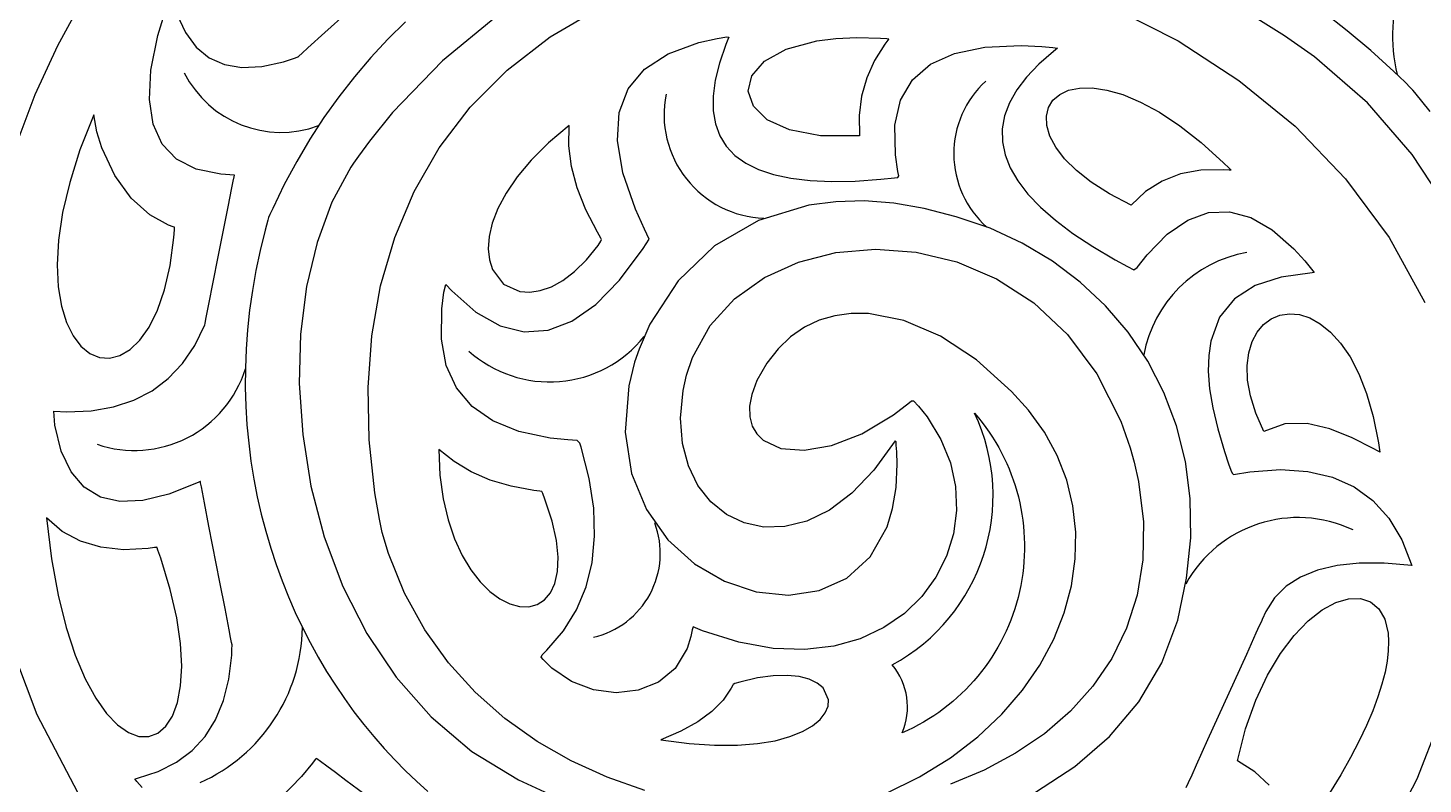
# Model space of a CAD drawing. Header units: inches. Extents: x 249 to 1192, y -18 to 440.
# Drawn here: x 610.026 to 610.533, y 237.89 to 238.165 of the extents above; entities that cross this region are included whole.
import ezdxf

# ---------------------------------------------------------------- set-up
doc = ezdxf.new("R2010")
doc.units = ezdxf.units.IN
doc.header["$MEASUREMENT"] = 0
doc.layers.add('KACA', color=141, linetype='Continuous', lineweight=30)
doc.layers.add('KOLOM', color=5, linetype='Continuous')

# ---------------------------------------------------------------- blocks, each defined once
blk = doc.blocks.new('TAMPAK SAMPING KANAN')
at = {"layer": 'KACA'}
for points in [[(610.33746, 237.887), (610.34989, 237.89314), (610.36109, 237.90006), (610.37105, 237.90766), (610.37977, 237.91585), (610.38726, 237.92455), (610.39353, 237.93364), (610.39857, 237.94304), (610.40239, 237.95266), (610.40499, 237.9624), (610.40637, 237.97216), (610.40655, 237.98186), (610.40552, 237.9914), (610.40328, 238.00067), (610.39985, 238.0096), (610.39522, 238.01809), (610.38939, 238.02604), (610.3833, 238.03284), (610.37059, 238.04434), (610.35743, 238.05298), (610.34421, 238.05863), (610.33132, 238.06113), (610.32512, 238.06116), (610.31915, 238.06035), (610.31346, 238.05869), (610.3081, 238.05615), (610.30311, 238.05271), (610.29855, 238.04837), (610.29446, 238.04309), (610.2909, 238.03687), (610.28902, 238.03184), (610.28821, 238.02752), (610.28828, 238.02367), (610.28916, 238.02033), (610.29079, 238.0175), (610.2931, 238.01519), (610.29954, 238.01223), (610.30799, 238.01155), (610.31795, 238.01328), (610.32893, 238.01753), (610.34044, 238.02442), (610.34624, 238.0289), (610.34696, 238.02951), (610.34775, 238.0295), (610.34949, 238.0276), (610.35263, 238.02368), (610.35767, 238.01551), (610.36108, 238.00702), (610.36293, 237.99837), (610.36328, 237.98974), (610.36217, 237.98127), (610.35967, 237.97314), (610.35585, 237.96551), (610.35075, 237.95854), (610.34444, 237.95239), (610.33697, 237.94723), (610.3284, 237.94322), (610.3188, 237.94052), (610.30822, 237.93929), (610.29672, 237.93971), (610.28435, 237.94192), (610.27119, 237.9461), (610.26778, 237.94747), (610.26739, 237.9464), (610.26695, 237.944), (610.26559, 237.93962), (610.26124, 237.93247), (610.25516, 237.92746), (610.24784, 237.92452), (610.2398, 237.92361), (610.23155, 237.92469), (610.2236, 237.92769), (610.21646, 237.93258), (610.21335, 237.93572), (610.21263, 237.93657), (610.21298, 237.93741), (610.21468, 237.93907), (610.22069, 237.94609), (610.22543, 237.95374), (610.22889, 237.96201), (610.23108, 237.9709), (610.232, 237.98042), (610.23165, 237.99056), (610.23002, 238.00132), (610.22712, 238.01271), (610.22667, 238.01418), (610.2257, 238.01509), (610.22231, 238.01529), (610.2159, 238.01596), (610.20452, 238.01837), (610.19505, 238.02221), (610.18751, 238.02748), (610.18188, 238.03418), (610.17817, 238.04232), (610.17638, 238.05189), (610.17651, 238.06288), (610.17729, 238.06892), (610.17797, 238.0717), (610.18017, 238.06935), (610.18894, 238.06166), (610.19769, 238.05672), (610.20642, 238.05453), (610.21511, 238.05509), (610.22378, 238.05839), (610.23242, 238.06444), (610.24103, 238.07324), (610.24962, 238.08478), (610.25176, 238.0881), (610.25014, 238.0918), (610.24684, 238.09898), (610.24223, 238.11219), (610.24024, 238.12388), (610.2409, 238.13404), (610.24418, 238.14268), (610.25011, 238.14979), (610.25867, 238.15537), (610.26986, 238.15943), (610.27645, 238.16089), (610.27999, 238.16148), (610.28064, 238.1614), (610.28028, 238.16051), (610.27958, 238.15874), (610.27728, 238.15198), (610.27576, 238.14572), (610.27501, 238.13995), (610.27504, 238.13467), (610.27584, 238.12988), (610.27742, 238.12559), (610.27977, 238.1218), (610.2829, 238.11849), (610.2868, 238.11568), (610.29148, 238.11337), (610.29693, 238.11155), (610.30315, 238.11022), (610.31015, 238.10938), (610.31793, 238.10904), (610.32648, 238.1092), (610.33581, 238.10984), (610.34076, 238.11035), (610.34203, 238.1105), (610.34234, 238.11108), (610.34202, 238.11265), (610.34111, 238.11867), (610.34095, 238.12943), (610.34302, 238.1385), (610.34732, 238.14586), (610.35385, 238.15153), (610.36261, 238.1555), (610.3736, 238.15777), (610.38681, 238.15835), (610.39426, 238.158), (610.39819, 238.15766), (610.39997, 238.15739), (610.3985, 238.15623), (610.39315, 238.15156), (610.38871, 238.14689), (610.38516, 238.14221), (610.38252, 238.13752), (610.38077, 238.13282), (610.37992, 238.12812), (610.37997, 238.1234), (610.38092, 238.11868), (610.38277, 238.11395), (610.38552, 238.10922), (610.38917, 238.10447), (610.39372, 238.09972), (610.39916, 238.09496), (610.40551, 238.09019), (610.41275, 238.08542), (610.4209, 238.08063), (610.42531, 238.07824), (610.4276, 238.07704), (610.42879, 238.0778), (610.43243, 238.08245), (610.43979, 238.08995), (610.44723, 238.09506), (610.45475, 238.09776), (610.46236, 238.09806), (610.47005, 238.09597), (610.47782, 238.09147), (610.48568, 238.08458), (610.48964, 238.08023), (610.49163, 238.07783), (610.49263, 238.07658), (610.49304, 238.07597), (610.49229, 238.07592), (610.48112, 238.07435), (610.47171, 238.07126), (610.46422, 238.06648), (610.45878, 238.05983), (610.45554, 238.05114), (610.4548, 238.04597), (610.45466, 238.04023), (610.45514, 238.03389), (610.45627, 238.02693), (610.45806, 238.01932), (610.46052, 238.01105), (610.46202, 238.00666), (610.46283, 238.0044), (610.46326, 238.00326), (610.46386, 238.00279), (610.46978, 238.00373), (610.48081, 238.00453), (610.4908, 238.00388), (610.49972, 238.0018), (610.50759, 237.99828), (610.5144, 237.99331), (610.52015, 237.98691), (610.52485, 237.97907), (610.52849, 237.96979), (610.51848, 237.97061), (610.50944, 237.9706), (610.50137, 237.96976), (610.49426, 237.96808), (610.48812, 237.96557), (610.48294, 237.96223), (610.47873, 237.95805), (610.47549, 237.95305), (610.47423, 237.95023), (610.47392, 237.9495), (610.47316, 237.94784), (610.47196, 237.94519), (610.46849, 237.93754), (610.46405, 237.92775), (610.45442, 237.90649), (610.4503, 237.89741), (610.44865, 237.89378), (610.44737, 237.89095), (610.44652, 237.88908)], [(610.15097, 237.88505), (610.14177, 237.89182), (610.13794, 237.89465), (610.13479, 237.89696), (610.13249, 237.89866), (610.13117, 237.89963), (610.13092, 237.89981), (610.13058, 237.89938), (610.1296, 237.89808), (610.12568, 237.89322), (610.11788, 237.88522)], [(610.06784, 237.88929), (610.06594, 237.89139), (610.06512, 237.89243), (610.06613, 237.89267), (610.07366, 237.89512), (610.08026, 237.89846), (610.08593, 237.90269), (610.09067, 237.90781), (610.09448, 237.91383), (610.09735, 237.92075), (610.09929, 237.92855), (610.1003, 237.93725), (610.10041, 237.93956), (610.10044, 237.94074), (610.10044, 237.941), (610.10028, 237.94182), (610.09992, 237.94368), (610.09938, 237.94645), (610.09789, 237.95413), (610.09602, 237.96373), (610.09207, 237.98405), (610.09043, 237.9925), (610.08931, 237.99828), (610.08901, 237.9998), (610.08894, 238.00017), (610.08892, 238.00024), (610.08817, 237.99989), (610.07752, 237.99562), (610.06806, 237.99332), (610.05977, 237.99297), (610.05267, 237.99459), (610.04676, 237.99817), (610.04203, 238.00371), (610.03848, 238.01121), (610.03612, 238.02068), (610.03574, 238.02574), (610.04044, 238.02553), (610.04929, 238.02589), (610.0574, 238.02726), (610.06477, 238.02967), (610.0714, 238.03309), (610.0773, 238.03754), (610.08246, 238.04302), (610.08688, 238.04952), (610.09057, 238.05704), (610.09067, 238.05758), (610.09098, 238.05911), (610.09206, 238.0646), (610.09361, 238.07247), (610.09542, 238.08167), (610.099, 238.09985), (610.10036, 238.10674), (610.10084, 238.10918), (610.10115, 238.11076), (610.10127, 238.11137), (610.0964, 238.11165), (610.08737, 238.11353), (610.08026, 238.11717), (610.07507, 238.12259), (610.07179, 238.12978), (610.07043, 238.13873), (610.07099, 238.14946), (610.07347, 238.16195), (610.07786, 238.17621)], [(610.0804, 238.16972), (610.08351, 238.16304), (610.08742, 238.15777), (610.09215, 238.1539), (610.09769, 238.15143), (610.10403, 238.15037), (610.11119, 238.15071), (610.11915, 238.15246), (610.12344, 238.15385), (610.12432, 238.15418), (610.12437, 238.15422), (610.12464, 238.15447), (610.1259, 238.15561), (610.12799, 238.15749), (610.13416, 238.16306), (610.14217, 238.1703)], [(610.33746, 237.887), (610.34989, 237.89314), (610.36109, 237.90006), (610.37105, 237.90766), (610.37977, 237.91585), (610.38726, 237.92455), (610.39353, 237.93364), (610.39857, 237.94304), (610.40239, 237.95266), (610.40499, 237.9624), (610.40637, 237.97216), (610.40655, 237.98186), (610.40552, 237.9914), (610.40328, 238.00067), (610.39985, 238.0096), (610.39522, 238.01809), (610.38939, 238.02604), (610.3833, 238.03284), (610.37059, 238.04434), (610.35743, 238.05298), (610.34421, 238.05863), (610.33132, 238.06113), (610.32512, 238.06116), (610.31915, 238.06035), (610.31346, 238.05869), (610.3081, 238.05615), (610.30311, 238.05271), (610.29855, 238.04837), (610.29446, 238.04309), (610.2909, 238.03687), (610.28902, 238.03184), (610.28821, 238.02752), (610.28828, 238.02367), (610.28916, 238.02033), (610.29079, 238.0175), (610.2931, 238.01519), (610.29954, 238.01223), (610.30799, 238.01155), (610.31795, 238.01328), (610.32893, 238.01753), (610.34044, 238.02442), (610.34624, 238.0289), (610.34696, 238.02951), (610.34775, 238.0295), (610.34949, 238.0276), (610.35263, 238.02368), (610.35767, 238.01551), (610.36108, 238.00702), (610.36293, 237.99837), (610.36328, 237.98974), (610.36217, 237.98127), (610.35967, 237.97314), (610.35585, 237.96551), (610.35075, 237.95854), (610.34444, 237.95239), (610.33697, 237.94723), (610.3284, 237.94322), (610.3188, 237.94052), (610.30822, 237.93929), (610.29672, 237.93971), (610.28435, 237.94192), (610.27119, 237.9461), (610.26778, 237.94747), (610.26739, 237.9464), (610.26695, 237.944), (610.26559, 237.93962), (610.26124, 237.93247), (610.25516, 237.92746), (610.24784, 237.92452), (610.2398, 237.92361), (610.23155, 237.92469), (610.2236, 237.92769), (610.21646, 237.93258), (610.21335, 237.93572), (610.21263, 237.93657), (610.21298, 237.93741), (610.21468, 237.93907), (610.22069, 237.94609), (610.22543, 237.95374), (610.22889, 237.96201), (610.23108, 237.9709), (610.232, 237.98042), (610.23165, 237.99056), (610.23002, 238.00132), (610.22712, 238.01271), (610.22667, 238.01418), (610.2257, 238.01509), (610.22231, 238.01529), (610.2159, 238.01596), (610.20452, 238.01837), (610.19505, 238.02221), (610.18751, 238.02748), (610.18188, 238.03418), (610.17817, 238.04232), (610.17638, 238.05189), (610.17651, 238.06288), (610.17729, 238.06892), (610.17797, 238.0717), (610.18017, 238.06935), (610.18894, 238.06166), (610.19769, 238.05672), (610.20642, 238.05453), (610.21511, 238.05509), (610.22378, 238.05839), (610.23242, 238.06444), (610.24103, 238.07324), (610.24962, 238.08478), (610.25176, 238.0881), (610.25014, 238.0918), (610.24684, 238.09898), (610.24223, 238.11219), (610.24024, 238.12388), (610.2409, 238.13404), (610.24418, 238.14268), (610.25011, 238.14979), (610.25867, 238.15537), (610.26986, 238.15943), (610.27645, 238.16089), (610.27999, 238.16148), (610.28064, 238.1614), (610.28028, 238.16051), (610.27958, 238.15874), (610.27728, 238.15198), (610.27576, 238.14572), (610.27501, 238.13995), (610.27504, 238.13467), (610.27584, 238.12988), (610.27742, 238.12559), (610.27977, 238.1218), (610.2829, 238.11849), (610.2868, 238.11568), (610.29148, 238.11337), (610.29693, 238.11155), (610.30315, 238.11022), (610.31015, 238.10938), (610.31793, 238.10904), (610.32648, 238.1092), (610.33581, 238.10984), (610.34076, 238.11035), (610.34203, 238.1105), (610.34234, 238.11108), (610.34202, 238.11265), (610.34111, 238.11867), (610.34095, 238.12943), (610.34302, 238.1385), (610.34732, 238.14586), (610.35385, 238.15153), (610.36261, 238.1555), (610.3736, 238.15777), (610.38681, 238.15835), (610.39426, 238.158), (610.39819, 238.15766), (610.39997, 238.15739), (610.3985, 238.15623), (610.39315, 238.15156), (610.38871, 238.14689), (610.38516, 238.14221), (610.38252, 238.13752), (610.38077, 238.13282), (610.37992, 238.12812), (610.37997, 238.1234), (610.38092, 238.11868), (610.38277, 238.11395), (610.38552, 238.10922), (610.38917, 238.10447), (610.39372, 238.09972), (610.39916, 238.09496), (610.40551, 238.09019), (610.41275, 238.08542), (610.4209, 238.08063), (610.42531, 238.07824), (610.4276, 238.07704), (610.42879, 238.0778), (610.43243, 238.08245), (610.43979, 238.08995), (610.44723, 238.09506), (610.45475, 238.09776), (610.46236, 238.09806), (610.47005, 238.09597), (610.47782, 238.09147), (610.48568, 238.08458), (610.48964, 238.08023), (610.49163, 238.07783), (610.49263, 238.07658), (610.49304, 238.07597), (610.49229, 238.07592), (610.48112, 238.07435), (610.47171, 238.07126), (610.46422, 238.06648), (610.45878, 238.05983), (610.45554, 238.05114), (610.4548, 238.04597), (610.45466, 238.04023), (610.45514, 238.03389), (610.45627, 238.02693), (610.45806, 238.01932), (610.46052, 238.01105), (610.46202, 238.00666), (610.46283, 238.0044), (610.46326, 238.00326), (610.46386, 238.00279), (610.46978, 238.00373), (610.48081, 238.00453), (610.4908, 238.00388), (610.49972, 238.0018), (610.50759, 237.99828), (610.5144, 237.99331), (610.52015, 237.98691), (610.52485, 237.97907), (610.52849, 237.96979), (610.51848, 237.97061), (610.50944, 237.9706), (610.50137, 237.96976), (610.49426, 237.96808), (610.48812, 237.96557), (610.48294, 237.96223), (610.47873, 237.95805), (610.47549, 237.95305), (610.47423, 237.95023), (610.47392, 237.9495), (610.47316, 237.94784), (610.47196, 237.94519), (610.46849, 237.93754), (610.46405, 237.92775), (610.45442, 237.90649), (610.4503, 237.89741), (610.44865, 237.89378), (610.44737, 237.89095), (610.44652, 237.88908)], [(610.15097, 237.88505), (610.14177, 237.89182), (610.13794, 237.89465), (610.13479, 237.89696), (610.13249, 237.89866), (610.13117, 237.89963), (610.13092, 237.89981), (610.13058, 237.89938), (610.1296, 237.89808), (610.12568, 237.89322), (610.11788, 237.88522)], [(610.06784, 237.88929), (610.06594, 237.89139), (610.06512, 237.89243), (610.06613, 237.89267), (610.07366, 237.89512), (610.08026, 237.89846), (610.08593, 237.90269), (610.09067, 237.90781), (610.09448, 237.91383), (610.09735, 237.92075), (610.09929, 237.92855), (610.1003, 237.93725), (610.10041, 237.93956), (610.10044, 237.94074), (610.10044, 237.941), (610.10028, 237.94182), (610.09992, 237.94368), (610.09938, 237.94645), (610.09789, 237.95413), (610.09602, 237.96373), (610.09207, 237.98405), (610.09043, 237.9925), (610.08931, 237.99828), (610.08901, 237.9998), (610.08894, 238.00017), (610.08892, 238.00024), (610.08817, 237.99989), (610.07752, 237.99562), (610.06806, 237.99332), (610.05977, 237.99297), (610.05267, 237.99459), (610.04676, 237.99817), (610.04203, 238.00371), (610.03848, 238.01121), (610.03612, 238.02068), (610.03574, 238.02574), (610.04044, 238.02553), (610.04929, 238.02589), (610.0574, 238.02726), (610.06477, 238.02967), (610.0714, 238.03309), (610.0773, 238.03754), (610.08246, 238.04302), (610.08688, 238.04952), (610.09057, 238.05704), (610.09067, 238.05758), (610.09098, 238.05911), (610.09206, 238.0646), (610.09361, 238.07247), (610.09542, 238.08167), (610.099, 238.09985), (610.10036, 238.10674), (610.10084, 238.10918), (610.10115, 238.11076), (610.10127, 238.11137), (610.0964, 238.11165), (610.08737, 238.11353), (610.08026, 238.11717), (610.07507, 238.12259), (610.07179, 238.12978), (610.07043, 238.13873), (610.07099, 238.14946), (610.07347, 238.16195), (610.07786, 238.17621)], [(610.0804, 238.16972), (610.08351, 238.16304), (610.08742, 238.15777), (610.09215, 238.1539), (610.09769, 238.15143), (610.10403, 238.15037), (610.11119, 238.15071), (610.11915, 238.15246), (610.12344, 238.15385), (610.12432, 238.15418), (610.12437, 238.15422), (610.12464, 238.15447), (610.1259, 238.15561), (610.12799, 238.15749), (610.13416, 238.16306), (610.14217, 238.1703)], [(610.53519, 238.13437), (610.52963, 238.14128), (610.52892, 238.14214), (610.52808, 238.14305), (610.52604, 238.14505), (610.52192, 238.14896), (610.51358, 238.1565), (610.5051, 238.16366), (610.49648, 238.17044)], [(610.16337, 238.16699), (610.15694, 238.16061), (610.15076, 238.15395), (610.14483, 238.14699), (610.13917, 238.13974), (610.13379, 238.13221), (610.12869, 238.1244), (610.12389, 238.1163), (610.11939, 238.10792), (610.1152, 238.09927), (610.1142, 238.09706), (610.11371, 238.09596), (610.11341, 238.095), (610.11241, 238.09132), (610.11062, 238.08401), (610.10909, 238.07675), (610.10783, 238.06954), (610.10682, 238.06238), (610.10606, 238.05529), (610.10555, 238.04826), (610.10528, 238.04129), (610.10524, 238.03439), (610.10543, 238.02757), (610.10584, 238.02083), (610.10647, 238.01416), (610.10731, 238.00758), (610.10835, 238.00109), (610.10959, 237.99469), (610.11103, 237.98839), (610.11265, 237.98218), (610.11445, 237.97608), (610.11643, 237.97008), (610.11858, 237.96419), (610.1209, 237.95842), (610.12337, 237.95276), (610.126, 237.94723), (610.12878, 237.94182), (610.13169, 237.93653), (610.13475, 237.93138), (610.13793, 237.92636), (610.14124, 237.92148), (610.14466, 237.91674), (610.1482, 237.91215), (610.15185, 237.90771), (610.1556, 237.90342), (610.15944, 237.89929), (610.16338, 237.89531), (610.1674, 237.8915), (610.17149, 237.88786)], [(610.53519, 238.13437), (610.52963, 238.14128), (610.52892, 238.14214), (610.52808, 238.14305), (610.52604, 238.14505), (610.52192, 238.14896), (610.51358, 238.1565), (610.5051, 238.16366), (610.49648, 238.17044)], [(610.16337, 238.16699), (610.15694, 238.16061), (610.15076, 238.15395), (610.14483, 238.14699), (610.13917, 238.13974), (610.13379, 238.13221), (610.12869, 238.1244), (610.12389, 238.1163), (610.11939, 238.10792), (610.1152, 238.09927), (610.1142, 238.09706), (610.11371, 238.09596), (610.11341, 238.095), (610.11241, 238.09132), (610.11062, 238.08401), (610.10909, 238.07675), (610.10783, 238.06954), (610.10682, 238.06238), (610.10606, 238.05529), (610.10555, 238.04826), (610.10528, 238.04129), (610.10524, 238.03439), (610.10543, 238.02757), (610.10584, 238.02083), (610.10647, 238.01416), (610.10731, 238.00758), (610.10835, 238.00109), (610.10959, 237.99469), (610.11103, 237.98839), (610.11265, 237.98218), (610.11445, 237.97608), (610.11643, 237.97008), (610.11858, 237.96419), (610.1209, 237.95842), (610.12337, 237.95276), (610.126, 237.94723), (610.12878, 237.94182), (610.13169, 237.93653), (610.13475, 237.93138), (610.13793, 237.92636), (610.14124, 237.92148), (610.14466, 237.91674), (610.1482, 237.91215), (610.15185, 237.90771), (610.1556, 237.90342), (610.15944, 237.89929), (610.16338, 237.89531), (610.1674, 237.8915), (610.17149, 237.88786)], [(610.54214, 238.09832), (610.52866, 238.11879), (610.51239, 238.13753), (610.49324, 238.1542), (610.48236, 238.16182), (610.46971, 238.16975)], [(610.19655, 238.16893), (610.17681, 238.15276), (610.15871, 238.134), (610.15033, 238.12366), (610.14632, 238.11825), (610.14449, 238.11566), (610.14353, 238.11421), (610.13665, 238.10148), (610.13129, 238.08693), (610.1275, 238.0709), (610.12533, 238.05371), (610.12484, 238.03571), (610.12607, 238.01723), (610.12908, 237.99859), (610.13392, 237.98014), (610.14065, 237.96221), (610.14932, 237.94513), (610.15997, 237.92923), (610.17267, 237.91486), (610.18747, 237.90233), (610.20441, 237.89199), (610.22321, 237.88332)], [(610.39196, 237.88758), (610.40628, 237.89686), (610.41885, 237.90778), (610.42944, 237.92032), (610.43781, 237.93445), (610.44355, 237.94992), (610.4468, 237.96515), (610.44829, 237.97986), (610.44811, 237.99401), (610.44637, 238.00754), (610.44316, 238.0204), (610.43856, 238.03252), (610.43267, 238.04385), (610.42559, 238.05433), (610.4174, 238.06391), (610.4082, 238.07253), (610.39808, 238.08013), (610.38714, 238.08665), (610.37546, 238.09205), (610.36315, 238.09626), (610.35162, 238.09927), (610.34055, 238.10116), (610.32983, 238.10196), (610.31952, 238.1017), (610.30966, 238.10041), (610.29144, 238.0949), (610.27553, 238.08568), (610.26227, 238.07304), (610.25202, 238.05723), (610.24812, 238.04823), (610.2465, 238.04346), (610.24443, 238.03487), (610.24312, 238.01809), (610.24543, 238.00311), (610.25077, 237.99007), (610.25855, 237.97912), (610.26819, 237.9704), (610.27908, 237.96405), (610.29066, 237.96022), (610.30232, 237.95904), (610.31348, 237.96067), (610.32356, 237.96523), (610.33196, 237.97289), (610.33809, 237.98377), (610.34013, 237.99047), (610.34138, 237.99803), (610.34177, 238.00647), (610.34162, 238.01103), (610.34145, 238.01339), (610.34135, 238.01459), (610.34107, 238.01492), (610.33336, 238.00428), (610.32534, 237.99598), (610.31717, 237.98989), (610.30901, 237.9859), (610.30104, 237.98386), (610.2934, 237.98367), (610.28626, 237.98518), (610.27979, 237.98828), (610.27415, 237.99285), (610.2695, 237.99875), (610.26601, 238.00586), (610.26383, 238.01405), (610.26313, 238.02321), (610.26408, 238.03319), (610.26531, 238.03875), (610.2675, 238.04521), (610.27393, 238.05677), (610.28276, 238.06645), (610.29357, 238.07416), (610.30598, 238.07981), (610.31957, 238.08329), (610.33395, 238.08452), (610.34872, 238.0834), (610.36346, 238.07984), (610.37779, 238.07375), (610.3913, 238.06502), (610.40358, 238.05357), (610.41424, 238.0393), (610.42287, 238.02211), (610.4263, 238.0124), (610.42778, 238.00726), (610.42932, 238.00026), (610.43109, 237.98561), (610.43088, 237.97184), (610.42882, 237.95898), (610.42502, 237.94704), (610.41963, 237.93604), (610.41278, 237.92598), (610.4046, 237.91689), (610.39521, 237.90877), (610.38475, 237.90165), (610.37336, 237.89554), (610.36115, 237.89045)], [(610.25017, 237.88821), (610.2366, 237.89296), (610.22353, 237.89888), (610.2111, 237.90598), (610.19943, 237.91427), (610.18866, 237.92377), (610.17892, 237.9345), (610.17034, 237.94646), (610.16305, 237.95968), (610.15719, 237.97416), (610.15488, 237.98175), (610.15391, 237.98656), (610.15227, 237.99618), (610.1502, 238.01538), (610.14981, 238.03438), (610.15118, 238.05304), (610.15436, 238.0712), (610.15945, 238.08873), (610.16651, 238.10546), (610.17561, 238.12125), (610.18683, 238.13594), (610.20024, 238.14939), (610.21592, 238.16144), (610.23394, 238.17195)], [(610.42046, 238.1718), (610.44369, 238.15998), (610.46572, 238.14571), (610.48612, 238.12904), (610.50445, 238.11002), (610.52028, 238.08871), (610.5332, 238.06516)], [(610.53844, 237.91311), (610.53027, 237.89226), (610.52005, 237.8724)], [(610.04444, 237.88743), (610.02973, 237.91557), (610.01848, 237.94541)], [(610.02207, 238.12215), (610.02903, 238.14057), (610.0372, 238.15839), (610.04653, 238.17557)], [(610.54214, 238.09832), (610.52866, 238.11879), (610.51239, 238.13753), (610.49324, 238.1542), (610.48236, 238.16182), (610.46971, 238.16975)], [(610.19655, 238.16893), (610.17681, 238.15276), (610.15871, 238.134), (610.15033, 238.12366), (610.14632, 238.11825), (610.14449, 238.11566), (610.14353, 238.11421), (610.13665, 238.10148), (610.13129, 238.08693), (610.1275, 238.0709), (610.12533, 238.05371), (610.12484, 238.03571), (610.12607, 238.01723), (610.12908, 237.99859), (610.13392, 237.98014), (610.14065, 237.96221), (610.14932, 237.94513), (610.15997, 237.92923), (610.17267, 237.91486), (610.18747, 237.90233), (610.20441, 237.89199), (610.22321, 237.88332)], [(610.39196, 237.88758), (610.40628, 237.89686), (610.41885, 237.90778), (610.42944, 237.92032), (610.43781, 237.93445), (610.44355, 237.94992), (610.4468, 237.96515), (610.44829, 237.97986), (610.44811, 237.99401), (610.44637, 238.00754), (610.44316, 238.0204), (610.43856, 238.03252), (610.43267, 238.04385), (610.42559, 238.05433), (610.4174, 238.06391), (610.4082, 238.07253), (610.39808, 238.08013), (610.38714, 238.08665), (610.37546, 238.09205), (610.36315, 238.09626), (610.35162, 238.09927), (610.34055, 238.10116), (610.32983, 238.10196), (610.31952, 238.1017), (610.30966, 238.10041), (610.29144, 238.0949), (610.27553, 238.08568), (610.26227, 238.07304), (610.25202, 238.05723), (610.24812, 238.04823), (610.2465, 238.04346), (610.24443, 238.03487), (610.24312, 238.01809), (610.24543, 238.00311), (610.25077, 237.99007), (610.25855, 237.97912), (610.26819, 237.9704), (610.27908, 237.96405), (610.29066, 237.96022), (610.30232, 237.95904), (610.31348, 237.96067), (610.32356, 237.96523), (610.33196, 237.97289), (610.33809, 237.98377), (610.34013, 237.99047), (610.34138, 237.99803), (610.34177, 238.00647), (610.34162, 238.01103), (610.34145, 238.01339), (610.34135, 238.01459), (610.34107, 238.01492), (610.33336, 238.00428), (610.32534, 237.99598), (610.31717, 237.98989), (610.30901, 237.9859), (610.30104, 237.98386), (610.2934, 237.98367), (610.28626, 237.98518), (610.27979, 237.98828), (610.27415, 237.99285), (610.2695, 237.99875), (610.26601, 238.00586), (610.26383, 238.01405), (610.26313, 238.02321), (610.26408, 238.03319), (610.26531, 238.03875), (610.2675, 238.04521), (610.27393, 238.05677), (610.28276, 238.06645), (610.29357, 238.07416), (610.30598, 238.07981), (610.31957, 238.08329), (610.33395, 238.08452), (610.34872, 238.0834), (610.36346, 238.07984), (610.37779, 238.07375), (610.3913, 238.06502), (610.40358, 238.05357), (610.41424, 238.0393), (610.42287, 238.02211), (610.4263, 238.0124), (610.42778, 238.00726), (610.42932, 238.00026), (610.43109, 237.98561), (610.43088, 237.97184), (610.42882, 237.95898), (610.42502, 237.94704), (610.41963, 237.93604), (610.41278, 237.92598), (610.4046, 237.91689), (610.39521, 237.90877), (610.38475, 237.90165), (610.37336, 237.89554), (610.36115, 237.89045)], [(610.25017, 237.88821), (610.2366, 237.89296), (610.22353, 237.89888), (610.2111, 237.90598), (610.19943, 237.91427), (610.18866, 237.92377), (610.17892, 237.9345), (610.17034, 237.94646), (610.16305, 237.95968), (610.15719, 237.97416), (610.15488, 237.98175), (610.15391, 237.98656), (610.15227, 237.99618), (610.1502, 238.01538), (610.14981, 238.03438), (610.15118, 238.05304), (610.15436, 238.0712), (610.15945, 238.08873), (610.16651, 238.10546), (610.17561, 238.12125), (610.18683, 238.13594), (610.20024, 238.14939), (610.21592, 238.16144), (610.23394, 238.17195)], [(610.42046, 238.1718), (610.44369, 238.15998), (610.46572, 238.14571), (610.48612, 238.12904), (610.50445, 238.11002), (610.52028, 238.08871), (610.5332, 238.06516)], [(610.53844, 237.91311), (610.53027, 237.89226), (610.52005, 237.8724)], [(610.04444, 237.88743), (610.02973, 237.91557), (610.01848, 237.94541)], [(610.02207, 238.12215), (610.02903, 238.14057), (610.0372, 238.15839), (610.04653, 238.17557)], [(610.47679, 237.89013), (610.4716, 237.89493), (610.4652, 237.89888), (610.4652, 237.89888), (610.46819, 237.91055), (610.47188, 237.92094), (610.47613, 237.93005), (610.48081, 237.93788), (610.48576, 237.94442), (610.49085, 237.94968), (610.49595, 237.95364), (610.5009, 237.95632), (610.50558, 237.95771), (610.50984, 237.9578), (610.51354, 237.9566), (610.51654, 237.9541), (610.51871, 237.9503), (610.51989, 237.9452), (610.52008, 237.94217), (610.51996, 237.93881), (610.51954, 237.93512), (610.51878, 237.93111), (610.51767, 237.92677), (610.51619, 237.9221), (610.51433, 237.91711), (610.51207, 237.91179), (610.50939, 237.90614), (610.50627, 237.90017), (610.5027, 237.89387), (610.49866, 237.88724)], [(610.47679, 237.89013), (610.4716, 237.89493), (610.4652, 237.89888), (610.4652, 237.89888), (610.46819, 237.91055), (610.47188, 237.92094), (610.47613, 237.93005), (610.48081, 237.93788), (610.48576, 237.94442), (610.49085, 237.94968), (610.49595, 237.95364), (610.5009, 237.95632), (610.50558, 237.95771), (610.50984, 237.9578), (610.51354, 237.9566), (610.51654, 237.9541), (610.51871, 237.9503), (610.51989, 237.9452), (610.52008, 237.94217), (610.51996, 237.93881), (610.51954, 237.93512), (610.51878, 237.93111), (610.51767, 237.92677), (610.51619, 237.9221), (610.51433, 237.91711), (610.51207, 237.91179), (610.50939, 237.90614), (610.50627, 237.90017), (610.5027, 237.89387), (610.49866, 237.88724)]]:
    blk.add_lwpolyline(points, dxfattribs=at)
for points in [[(610.54292, 238.2103, 0.273524), (610.52317, 238.14779)], [(610.54292, 238.2103, 0.273524), (610.52317, 238.14779)], [(610.08308, 238.14845, 0.38135), (610.13183, 238.1293)], [(610.08308, 238.14845, 0.38135), (610.13183, 238.1293)], [(610.37388, 238.14542, 0.445054), (610.37428, 238.09252)], [(610.37388, 238.14542, 0.445054), (610.37428, 238.09252)], [(610.25789, 238.1407, 0.461725), (610.29343, 238.09573)], [(610.25789, 238.1407, 0.461725), (610.29343, 238.09573)], [(610.46861, 238.08331, 0.312335), (610.43124, 238.04618)], [(610.46861, 238.08331, 0.312335), (610.43124, 238.04618)], [(610.18636, 238.04755, 0.431014), (610.24996, 238.05281)], [(610.18636, 238.04755, 0.431014), (610.24996, 238.05281)], [(610.05151, 238.01371, 0.421319), (610.10528, 238.04108)], [(610.05151, 238.01371, 0.421319), (610.10528, 238.04108)], [(610.34357, 237.90905, 0.282893), (610.33998, 237.93375, 0.398256), (610.36986, 238.02501, -0.507593), (610.34357, 237.90905)], [(610.34357, 237.90905, 0.282893), (610.33998, 237.93375, 0.398256), (610.36986, 238.02501, -0.507593), (610.34357, 237.90905)], [(610.23155, 237.94375, 0.455215), (610.25379, 237.9852)], [(610.23155, 237.94375, 0.455215), (610.25379, 237.9852)], [(610.50716, 237.98266, 0.396733), (610.44645, 237.96301)], [(610.50716, 237.98266, 0.396733), (610.44645, 237.96301)], [(610.08885, 237.89107, 0.292535), (610.12598, 237.94727)], [(610.08885, 237.89107, 0.292535), (610.12598, 237.94727)]]:
    blk.add_lwpolyline(points, format="xyb", dxfattribs=at)
for points in [[(610.32811, 238.12563), (610.31391, 238.12561), (610.30273, 238.12772), (610.2946, 238.13145), (610.28959, 238.1363), (610.28773, 238.14178), (610.28905, 238.1474), (610.29362, 238.15265), (610.30146, 238.15704), (610.31263, 238.16007), (610.31948, 238.16092), (610.32717, 238.16125), (610.33571, 238.16099), (610.33798, 238.16083), (610.33872, 238.16073), (610.33865, 238.16064), (610.33837, 238.16029), (610.33728, 238.15886), (610.33351, 238.15293), (610.33071, 238.14664), (610.32888, 238.13999), (610.32801, 238.13299), (610.32811, 238.12563)], [(610.32811, 238.12563), (610.31391, 238.12561), (610.30273, 238.12772), (610.2946, 238.13145), (610.28959, 238.1363), (610.28773, 238.14178), (610.28905, 238.1474), (610.29362, 238.15265), (610.30146, 238.15704), (610.31263, 238.16007), (610.31948, 238.16092), (610.32717, 238.16125), (610.33571, 238.16099), (610.33798, 238.16083), (610.33872, 238.16073), (610.33865, 238.16064), (610.33837, 238.16029), (610.33728, 238.15886), (610.33351, 238.15293), (610.33071, 238.14664), (610.32888, 238.13999), (610.32801, 238.13299), (610.32811, 238.12563)], [(610.42666, 238.10045), (610.41881, 238.10453), (610.4122, 238.10874), (610.40678, 238.11303), (610.4025, 238.1173), (610.39933, 238.12148), (610.3972, 238.12551), (610.39609, 238.1293), (610.39593, 238.13278), (610.39668, 238.13587), (610.3983, 238.13851), (610.40075, 238.14062), (610.40397, 238.14211), (610.40791, 238.14293), (610.41254, 238.14298), (610.41781, 238.1422), (610.42367, 238.14052), (610.43007, 238.13785), (610.43696, 238.13412), (610.44431, 238.12926), (610.45207, 238.1232), (610.46018, 238.11585), (610.46226, 238.11381), (610.46291, 238.11311), (610.46278, 238.11312), (610.46224, 238.11317), (610.46009, 238.11331), (610.45198, 238.11313), (610.44458, 238.11175), (610.43789, 238.10918), (610.43191, 238.10542), (610.42666, 238.10045)], [(610.42666, 238.10045), (610.41881, 238.10453), (610.4122, 238.10874), (610.40678, 238.11303), (610.4025, 238.1173), (610.39933, 238.12148), (610.3972, 238.12551), (610.39609, 238.1293), (610.39593, 238.13278), (610.39668, 238.13587), (610.3983, 238.13851), (610.40075, 238.14062), (610.40397, 238.14211), (610.40791, 238.14293), (610.41254, 238.14298), (610.41781, 238.1422), (610.42367, 238.14052), (610.43007, 238.13785), (610.43696, 238.13412), (610.44431, 238.12926), (610.45207, 238.1232), (610.46018, 238.11585), (610.46226, 238.11381), (610.46291, 238.11311), (610.46278, 238.11312), (610.46224, 238.11317), (610.46009, 238.11331), (610.45198, 238.11313), (610.44458, 238.11175), (610.43789, 238.10918), (610.43191, 238.10542), (610.42666, 238.10045)], [(610.05026, 238.13317), (610.04525, 238.12046), (610.04152, 238.10864), (610.03896, 238.09774), (610.03749, 238.08777), (610.03699, 238.07878), (610.03736, 238.07078), (610.03851, 238.0638), (610.04033, 238.05788), (610.04273, 238.05303), (610.04559, 238.04928), (610.04883, 238.04667), (610.05233, 238.04521), (610.056, 238.04494), (610.05975, 238.04588), (610.06345, 238.04806), (610.06703, 238.05151), (610.07036, 238.05625), (610.07337, 238.06232), (610.07593, 238.06973), (610.07796, 238.07852), (610.07934, 238.08871), (610.07958, 238.09148), (610.07961, 238.09243), (610.07951, 238.09246), (610.0791, 238.09257), (610.07742, 238.09314), (610.07056, 238.09692), (610.06385, 238.10299), (610.05785, 238.11117), (610.05313, 238.12129), (610.05143, 238.12702), (610.05026, 238.13317)], [(610.05026, 238.13317), (610.04525, 238.12046), (610.04152, 238.10864), (610.03896, 238.09774), (610.03749, 238.08777), (610.03699, 238.07878), (610.03736, 238.07078), (610.03851, 238.0638), (610.04033, 238.05788), (610.04273, 238.05303), (610.04559, 238.04928), (610.04883, 238.04667), (610.05233, 238.04521), (610.056, 238.04494), (610.05975, 238.04588), (610.06345, 238.04806), (610.06703, 238.05151), (610.07036, 238.05625), (610.07337, 238.06232), (610.07593, 238.06973), (610.07796, 238.07852), (610.07934, 238.08871), (610.07958, 238.09148), (610.07961, 238.09243), (610.07951, 238.09246), (610.0791, 238.09257), (610.07742, 238.09314), (610.07056, 238.09692), (610.06385, 238.10299), (610.05785, 238.11117), (610.05313, 238.12129), (610.05143, 238.12702), (610.05026, 238.13317)], [(610.22275, 238.12939), (610.21527, 238.12301), (610.20901, 238.11675), (610.20391, 238.11067), (610.1999, 238.10481), (610.1969, 238.09923), (610.19487, 238.09397), (610.19372, 238.08908), (610.19339, 238.0846), (610.19382, 238.08058), (610.19493, 238.07708), (610.19894, 238.07179), (610.20489, 238.06912), (610.20843, 238.06888), (610.21225, 238.06944), (610.21629, 238.07084), (610.22047, 238.07314), (610.22474, 238.07637), (610.22902, 238.0806), (610.23325, 238.08585), (610.2343, 238.08733), (610.23453, 238.08802), (610.23422, 238.08853), (610.23299, 238.0906), (610.22877, 238.09874), (610.22563, 238.10669), (610.22358, 238.11445), (610.22262, 238.12202), (610.22275, 238.12939)], [(610.22275, 238.12939), (610.21527, 238.12301), (610.20901, 238.11675), (610.20391, 238.11067), (610.1999, 238.10481), (610.1969, 238.09923), (610.19487, 238.09397), (610.19372, 238.08908), (610.19339, 238.0846), (610.19382, 238.08058), (610.19493, 238.07708), (610.19894, 238.07179), (610.20489, 238.06912), (610.20843, 238.06888), (610.21225, 238.06944), (610.21629, 238.07084), (610.22047, 238.07314), (610.22474, 238.07637), (610.22902, 238.0806), (610.23325, 238.08585), (610.2343, 238.08733), (610.23453, 238.08802), (610.23422, 238.08853), (610.23299, 238.0906), (610.22877, 238.09874), (610.22563, 238.10669), (610.22358, 238.11445), (610.22262, 238.12202), (610.22275, 238.12939)], [(610.47476, 238.01838), (610.47185, 238.02505), (610.46993, 238.03128), (610.46892, 238.03703), (610.46874, 238.04226), (610.46931, 238.04693), (610.47055, 238.051), (610.47238, 238.05444), (610.47473, 238.0572), (610.47752, 238.05925), (610.48067, 238.06054), (610.48409, 238.06105), (610.48771, 238.06074), (610.49146, 238.05955), (610.49525, 238.05746), (610.49901, 238.05443), (610.50265, 238.05042), (610.50609, 238.04539), (610.50927, 238.0393), (610.5121, 238.03212), (610.5145, 238.0238), (610.51639, 238.01431), (610.51678, 238.01175), (610.51686, 238.0109), (610.51675, 238.01096), (610.51631, 238.01121), (610.5145, 238.01218), (610.50687, 238.01605), (610.4988, 238.01932), (610.49057, 238.02127), (610.48246, 238.02119), (610.47476, 238.01838)], [(610.47476, 238.01838), (610.47185, 238.02505), (610.46993, 238.03128), (610.46892, 238.03703), (610.46874, 238.04226), (610.46931, 238.04693), (610.47055, 238.051), (610.47238, 238.05444), (610.47473, 238.0572), (610.47752, 238.05925), (610.48067, 238.06054), (610.48409, 238.06105), (610.48771, 238.06074), (610.49146, 238.05955), (610.49525, 238.05746), (610.49901, 238.05443), (610.50265, 238.05042), (610.50609, 238.04539), (610.50927, 238.0393), (610.5121, 238.03212), (610.5145, 238.0238), (610.51639, 238.01431), (610.51678, 238.01175), (610.51686, 238.0109), (610.51675, 238.01096), (610.51631, 238.01121), (610.5145, 238.01218), (610.50687, 238.01605), (610.4988, 238.01932), (610.49057, 238.02127), (610.48246, 238.02119), (610.47476, 238.01838)], [(610.17545, 238.01187), (610.17588, 238.00252), (610.17704, 237.994), (610.17882, 237.9863), (610.18114, 237.97942), (610.18391, 237.97338), (610.18703, 237.96818), (610.19042, 237.96382), (610.19398, 237.96031), (610.19762, 237.95765), (610.20124, 237.95585), (610.20476, 237.9549), (610.20809, 237.95483), (610.21112, 237.95562), (610.21377, 237.95728), (610.21596, 237.95982), (610.21757, 237.96325), (610.21854, 237.96756), (610.21875, 237.97277), (610.21812, 237.97887), (610.21656, 237.98587), (610.21398, 237.99378), (610.21317, 237.9959), (610.21283, 237.99662), (610.21269, 237.99663), (610.21214, 237.9967), (610.20997, 237.99697), (610.20171, 237.99851), (610.19413, 238.00077), (610.18723, 238.00375), (610.181, 238.00745), (610.17545, 238.01187)], [(610.17545, 238.01187), (610.17588, 238.00252), (610.17704, 237.994), (610.17882, 237.9863), (610.18114, 237.97942), (610.18391, 237.97338), (610.18703, 237.96818), (610.19042, 237.96382), (610.19398, 237.96031), (610.19762, 237.95765), (610.20124, 237.95585), (610.20476, 237.9549), (610.20809, 237.95483), (610.21112, 237.95562), (610.21377, 237.95728), (610.21596, 237.95982), (610.21757, 237.96325), (610.21854, 237.96756), (610.21875, 237.97277), (610.21812, 237.97887), (610.21656, 237.98587), (610.21398, 237.99378), (610.21317, 237.9959), (610.21283, 237.99662), (610.21269, 237.99663), (610.21214, 237.9967), (610.20997, 237.99697), (610.20171, 237.99851), (610.19413, 238.00077), (610.18723, 238.00375), (610.181, 238.00745), (610.17545, 238.01187)], [(610.03307, 237.98706), (610.03492, 237.97219), (610.03735, 237.95895), (610.04025, 237.94732), (610.04355, 237.93725), (610.04715, 237.92871), (610.05097, 237.92168), (610.05492, 237.9161), (610.05891, 237.91196), (610.06286, 237.9092), (610.06667, 237.90781), (610.07026, 237.90775), (610.07354, 237.90897), (610.07642, 237.91145), (610.07881, 237.91516), (610.08063, 237.92005), (610.08179, 237.92609), (610.08219, 237.93325), (610.08176, 237.9415), (610.0804, 237.9508), (610.07803, 237.96111), (610.07456, 237.9724), (610.07351, 237.97537), (610.07323, 237.97612), (610.07309, 237.97637), (610.07294, 237.97634), (610.07234, 237.97625), (610.06997, 237.97593), (610.06099, 237.97548), (610.05282, 237.97637), (610.04544, 237.97859), (610.03885, 237.98215), (610.03307, 237.98706)], [(610.03307, 237.98706), (610.03492, 237.97219), (610.03735, 237.95895), (610.04025, 237.94732), (610.04355, 237.93725), (610.04715, 237.92871), (610.05097, 237.92168), (610.05492, 237.9161), (610.05891, 237.91196), (610.06286, 237.9092), (610.06667, 237.90781), (610.07026, 237.90775), (610.07354, 237.90897), (610.07642, 237.91145), (610.07881, 237.91516), (610.08063, 237.92005), (610.08179, 237.92609), (610.08219, 237.93325), (610.08176, 237.9415), (610.0804, 237.9508), (610.07803, 237.96111), (610.07456, 237.9724), (610.07351, 237.97537), (610.07323, 237.97612), (610.07309, 237.97637), (610.07294, 237.97634), (610.07234, 237.97625), (610.06997, 237.97593), (610.06099, 237.97548), (610.05282, 237.97637), (610.04544, 237.97859), (610.03885, 237.98215), (610.03307, 237.98706)], [(610.256, 237.90651), (610.26626, 237.90517), (610.27551, 237.90455), (610.28378, 237.90457), (610.29109, 237.90516), (610.29745, 237.90624), (610.30288, 237.90774), (610.3074, 237.90957), (610.31102, 237.91166), (610.31377, 237.91394), (610.31565, 237.91632), (610.3167, 237.91872), (610.31691, 237.92108), (610.31495, 237.92535), (610.31279, 237.9271), (610.30989, 237.9285), (610.30624, 237.92946), (610.30187, 237.92991), (610.29681, 237.92978), (610.29105, 237.92898), (610.28463, 237.92744), (610.28292, 237.92693), (610.2823, 237.92665), (610.28216, 237.92636), (610.28158, 237.92523), (610.27859, 237.92088), (610.27454, 237.91683), (610.26942, 237.91309), (610.26324, 237.90965), (610.256, 237.90651)], [(610.256, 237.90651), (610.26626, 237.90517), (610.27551, 237.90455), (610.28378, 237.90457), (610.29109, 237.90516), (610.29745, 237.90624), (610.30288, 237.90774), (610.3074, 237.90957), (610.31102, 237.91166), (610.31377, 237.91394), (610.31565, 237.91632), (610.3167, 237.91872), (610.31691, 237.92108), (610.31495, 237.92535), (610.31279, 237.9271), (610.30989, 237.9285), (610.30624, 237.92946), (610.30187, 237.92991), (610.29681, 237.92978), (610.29105, 237.92898), (610.28463, 237.92744), (610.28292, 237.92693), (610.2823, 237.92665), (610.28216, 237.92636), (610.28158, 237.92523), (610.27859, 237.92088), (610.27454, 237.91683), (610.26942, 237.91309), (610.26324, 237.90965), (610.256, 237.90651)]]:
    blk.add_lwpolyline(points, close=True, dxfattribs=at)

msp = doc.modelspace()

# ---------------------------------------------------------------- block references
at = {"layer": 'KOLOM'}
msp.add_blockref('TAMPAK SAMPING KANAN', (0, 0), dxfattribs=at)

doc.saveas('drawing.dxf')
